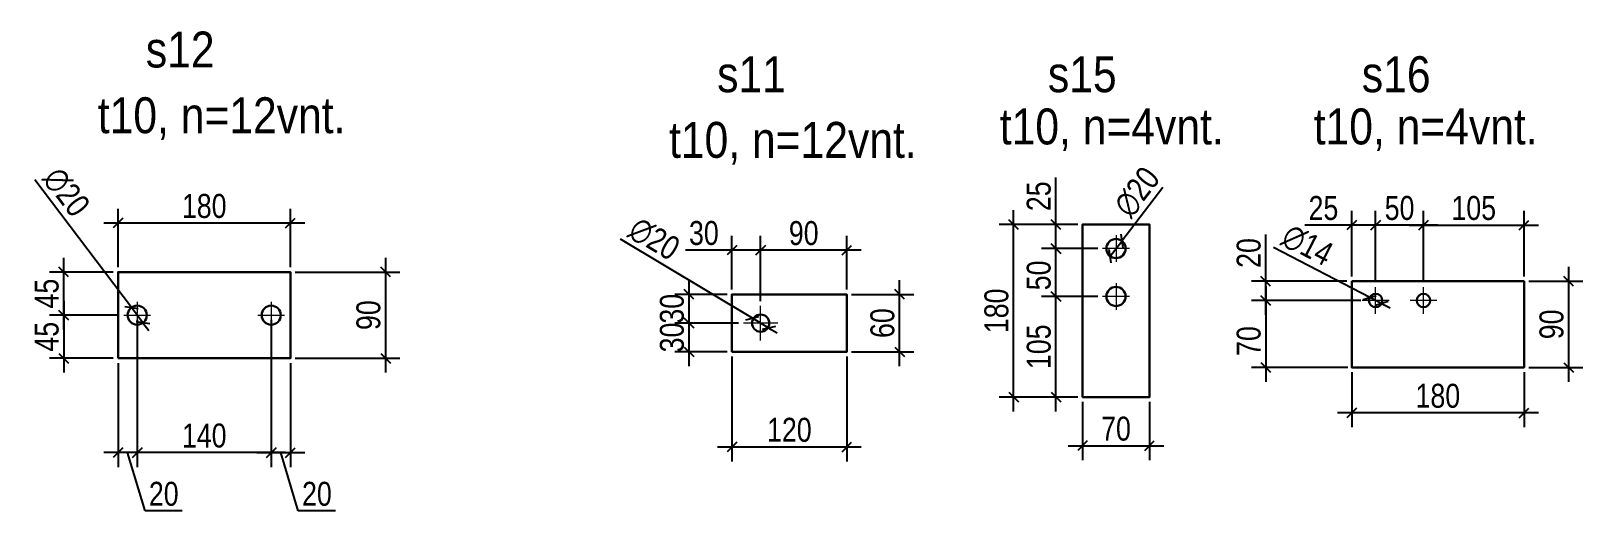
# Model space of a CAD drawing. Header units: inches. Extents: x 410 to 14125, y -819 to 571.
# Drawn here: x 12504 to 14125, y 50 to 551 of the extents above; entities that cross this region are included whole.
import ezdxf

# ---------------------------------------------------------------- set-up
doc = ezdxf.new("R2010")
doc.units = ezdxf.units.IN
doc.header["$MEASUREMENT"] = 0
doc.linetypes.add('XKITLINE00', pattern=[0])
for name, color, linetype, lineweight in [('Bolt', 3, 'Continuous', 0), ('dim 1', 7, 'Continuous', 9), ('Part mark', 250, 'Continuous', 0)]:
    doc.layers.add(name, color=color, linetype=linetype, lineweight=lineweight)
doc.styles.add('arial', font='arial.ttf')
doc.styles.add('ISOPEUR', font='arial.ttf', dxfattribs={"width": 0.8})
doc.dimstyles.new('1-20', dxfattribs={"dimscale": 20, "dimtxt": 2.5, "dimasz": 1, "dimexe": 1.5, "dimexo": 0.5, "dimgap": 0.5, "dimtad": 1, "dimdec": 0, "dimrnd": 1, "dimtxsty": 'ISOPEUR', "dimblk": 'OBLIQUE', "dimcen": 2.5, "dimdle": 1.5, "dimadec": 0, "dimazin": 0, "dimtfac": 1, "dimtdec": 0, "dimtmove": 0, "dimatfit": 3, "dimldrblk": 'DOTSMALL', "dimfxl": 1, "dimarcsym": 0})

# ---------------------------------------------------------------- blocks, each defined once
blk = doc.blocks.new('_Oblique')
at = {"color": 0, "linetype": 'ByBlock', "lineweight": -2}
blk.add_line((-0.5, -0.5), (0.5, 0.5), dxfattribs=at)
blk = doc.blocks.new('*D321')
at = {"color": 0, "lineweight": -2}
for p, q in [((12595, 304.1), (12595, 365.2)), ((12775, 304.1), (12775, 365.2)), ((12790, 350.2), (12580, 350.2))]:
    blk.add_line(p, q, dxfattribs=at)
at = {"layer": 'Defpoints', "color": 0}
for p in [(12595, 350.2), (12595, 299.1), (12775, 299.1)]:
    blk.add_point(p, dxfattribs=at)
at = {"color": 0, "linetype": 'ByBlock', "lineweight": -2, "xscale": 10, "yscale": 10, "zscale": 10, "rotation": 180}
blk.add_blockref('_Oblique', (12595, 350.2), dxfattribs=at)
at = {"color": 0, "linetype": 'ByBlock', "lineweight": -2, "xscale": 10, "yscale": 10, "zscale": 10}
blk.add_blockref('_Oblique', (12775, 350.2), dxfattribs=at)
at = {"color": 0, "lineweight": 5, "insert": (12685, 367.9), "char_height": 25, "attachment_point": 5, "style": 'ISOPEUR'}
blk.add_mtext('180', dxfattribs=at)
blk = doc.blocks.new('_DotSmall')
at = {"color": 0, "linetype": 'ByBlock', "const_width": 0.5}
blk.add_lwpolyline([(-0.0625, 0, 1), (0.0625, 0, 1)], format="xyb", close=True, dxfattribs=at)
blk = doc.blocks.new('*D322')
at = {"color": 0, "lineweight": -2}
for p, q in [((12615, 249.1), (12615, 95.6)), ((12755, 249.1), (12755, 95.6)), ((12770, 110.6), (12600, 110.6))]:
    blk.add_line(p, q, dxfattribs=at)
at = {"layer": 'Defpoints', "color": 0}
for p in [(12615, 254.1), (12755, 254.1), (12615, 110.6)]:
    blk.add_point(p, dxfattribs=at)
at = {"color": 0, "linetype": 'ByBlock', "lineweight": -2, "xscale": 10, "yscale": 10, "zscale": 10, "rotation": 180}
blk.add_blockref('_Oblique', (12615, 110.6), dxfattribs=at)
at = {"color": 0, "linetype": 'ByBlock', "lineweight": -2, "xscale": 10, "yscale": 10, "zscale": 10}
blk.add_blockref('_Oblique', (12755, 110.6), dxfattribs=at)
at = {"color": 0, "lineweight": 5, "insert": (12685, 128.3), "char_height": 25, "attachment_point": 5, "style": 'ISOPEUR'}
blk.add_mtext('140', dxfattribs=at)
blk = doc.blocks.new('*D323')
at = {"color": 0, "lineweight": -2}
for p, q in [((12874.4, 314.1), (12874.4, 194.1)), ((12780, 299.1), (12889.4, 299.1)), ((12780, 209.1), (12889.4, 209.1))]:
    blk.add_line(p, q, dxfattribs=at)
at = {"layer": 'Defpoints', "color": 0}
for p in [(12775, 299.1), (12775, 209.1), (12874.4, 209.1)]:
    blk.add_point(p, dxfattribs=at)
at = {"color": 0, "linetype": 'ByBlock', "lineweight": -2, "xscale": 10, "yscale": 10, "zscale": 10}
for p, rotation in [((12874.4, 299.1), 90), ((12874.4, 209.1), 270)]:
    blk.add_blockref('_Oblique', p, dxfattribs=dict(at, rotation=rotation))
at = {"color": 0, "lineweight": 5, "insert": (12856.6, 254.1), "char_height": 25, "attachment_point": 5, "rotation": 90, "style": 'ISOPEUR'}
blk.add_mtext('90', dxfattribs=at)
blk = doc.blocks.new('*D324')
at = {"color": 0, "lineweight": -2}
for p, q in [((12608.9, 262.1), (12508, 395.4)), ((12621, 246.1), (12608.9, 262.1)), ((12621, 246.1), (12627, 238.2))]:
    blk.add_line(p, q, dxfattribs=at)
at = {"layer": 'Defpoints', "color": 0}
for p in [(12608.9, 262.1), (12621, 246.1)]:
    blk.add_point(p, dxfattribs=at)
at = {"color": 0, "linetype": 'ByBlock', "lineweight": -2, "xscale": 10, "yscale": 10, "zscale": 10}
for p, rotation in [((12608.9, 262.1), 307.1436207427624), ((12621, 246.1), 127.1436207427625)]:
    blk.add_blockref('_Oblique', p, dxfattribs=dict(at, rotation=rotation))
at = {"color": 0, "lineweight": 5, "insert": (12540.9, 382.5), "char_height": 25, "attachment_point": 5, "rotation": 307.1436, "style": 'ISOPEUR'}
blk.add_mtext('∅20', dxfattribs=at)
blk = doc.blocks.new('*D325')
at = {"color": 0, "lineweight": -2}
for p, q in [((12538.2, 269.1), (12538.2, 194.1)), ((12596, 254.1), (12523.2, 254.1)), ((12590, 209.1), (12523.2, 209.1))]:
    blk.add_line(p, q, dxfattribs=at)
at = {"layer": 'Defpoints', "color": 0}
for p in [(12601, 254.1), (12538.2, 209.1), (12595, 209.1)]:
    blk.add_point(p, dxfattribs=at)
at = {"color": 0, "linetype": 'ByBlock', "lineweight": -2, "xscale": 10, "yscale": 10, "zscale": 10}
for p, rotation in [((12538.2, 254.1), 90), ((12538.2, 209.1), 270)]:
    blk.add_blockref('_Oblique', p, dxfattribs=dict(at, rotation=rotation))
at = {"color": 0, "lineweight": 5, "insert": (12520.5, 231.6), "char_height": 25, "attachment_point": 5, "rotation": 90, "style": 'ISOPEUR'}
blk.add_mtext('45', dxfattribs=at)
blk = doc.blocks.new('*D326')
at = {"color": 0, "lineweight": -2}
for p, q in [((13257.6, 250.9), (13119.7, 333.3)), ((13274.8, 240.7), (13257.6, 250.9)), ((13274.8, 240.7), (13283.4, 235.5))]:
    blk.add_line(p, q, dxfattribs=at)
at = {"layer": 'Defpoints', "color": 0}
for p in [(13257.6, 250.9), (13274.8, 240.7)]:
    blk.add_point(p, dxfattribs=at)
at = {"color": 0, "linetype": 'ByBlock', "lineweight": -2, "xscale": 10, "yscale": 10, "zscale": 10}
for p, rotation in [((13257.6, 250.9), 329.154465022602), ((13274.8, 240.7), 149.1544650226019)]:
    blk.add_blockref('_Oblique', p, dxfattribs=dict(at, rotation=rotation))
at = {"color": 0, "lineweight": 5, "insert": (13155, 333.7), "char_height": 25, "attachment_point": 5, "rotation": 329.1545, "style": 'ISOPEUR'}
blk.add_mtext('∅20', dxfattribs=at)
blk = doc.blocks.new('*D327')
at = {"color": 0, "lineweight": -2}
for p, q in [((12755, 249.1), (12755, 95.6)), ((12775, 204.1), (12775, 95.6)), ((12740, 110.6), (12790, 110.6)), ((12783.2, 49.8), (12765, 110.6)), ((12822.1, 49.8), (12783.2, 49.8))]:
    blk.add_line(p, q, dxfattribs=at)
at = {"layer": 'Defpoints', "color": 0}
for p in [(12755, 254.1), (12775, 209.1), (12775, 110.6)]:
    blk.add_point(p, dxfattribs=at)
at = {"color": 0, "linetype": 'ByBlock', "lineweight": -2, "xscale": 10, "yscale": 10, "zscale": 10, "rotation": 180}
blk.add_blockref('_Oblique', (12755, 110.6), dxfattribs=at)
at = {"color": 0, "linetype": 'ByBlock', "lineweight": -2, "xscale": 10, "yscale": 10, "zscale": 10}
blk.add_blockref('_Oblique', (12775, 110.6), dxfattribs=at)
at = {"color": 0, "lineweight": 5, "insert": (12802.7, 67.5), "char_height": 25, "attachment_point": 5, "style": 'ISOPEUR'}
blk.add_mtext('20', dxfattribs=at)
blk = doc.blocks.new('*D328')
at = {"color": 0, "lineweight": -2}
for p, q in [((12595, 204.1), (12595, 95.6)), ((12615, 187.6), (12615, 95.6)), ((12630, 110.6), (12580, 110.6)), ((12623.2, 49.8), (12605, 110.6)), ((12662.1, 49.8), (12623.2, 49.8))]:
    blk.add_line(p, q, dxfattribs=at)
at = {"layer": 'Defpoints', "color": 0}
for p in [(12595, 209.1), (12615, 192.6), (12595, 110.6)]:
    blk.add_point(p, dxfattribs=at)
at = {"color": 0, "linetype": 'ByBlock', "lineweight": -2, "xscale": 10, "yscale": 10, "zscale": 10, "rotation": 180}
blk.add_blockref('_Oblique', (12595, 110.6), dxfattribs=at)
at = {"color": 0, "linetype": 'ByBlock', "lineweight": -2, "xscale": 10, "yscale": 10, "zscale": 10}
blk.add_blockref('_Oblique', (12615, 110.6), dxfattribs=at)
at = {"color": 0, "lineweight": 5, "insert": (12642.7, 67.5), "char_height": 25, "attachment_point": 5, "style": 'ISOPEUR'}
blk.add_mtext('20', dxfattribs=at)
blk = doc.blocks.new('*D329')
at = {"color": 0, "lineweight": -2}
for p, q in [((12538.2, 239.1), (12538.2, 314.1)), ((12590, 299.1), (12523.2, 299.1)), ((12596, 254.1), (12523.2, 254.1))]:
    blk.add_line(p, q, dxfattribs=at)
at = {"layer": 'Defpoints', "color": 0}
for p in [(12538.2, 299.1), (12595, 299.1), (12601, 254.1)]:
    blk.add_point(p, dxfattribs=at)
at = {"color": 0, "linetype": 'ByBlock', "lineweight": -2, "xscale": 10, "yscale": 10, "zscale": 10}
for p, rotation in [((12538.2, 299.1), 90), ((12538.2, 254.1), 270)]:
    blk.add_blockref('_Oblique', p, dxfattribs=dict(at, rotation=rotation))
at = {"color": 0, "lineweight": 5, "insert": (12520.5, 276.6), "char_height": 25, "attachment_point": 5, "rotation": 90, "style": 'ISOPEUR'}
blk.add_mtext('45', dxfattribs=at)
blk = doc.blocks.new('*D330')
at = {"color": 0, "lineweight": -2}
for p, q in [((13236.2, 210.8), (13236.2, 101.5)), ((13356.2, 210.8), (13356.2, 101.5)), ((13371.2, 116.5), (13221.2, 116.5))]:
    blk.add_line(p, q, dxfattribs=at)
at = {"layer": 'Defpoints', "color": 0}
for p in [(13236.2, 215.8), (13356.2, 215.8), (13236.2, 116.5)]:
    blk.add_point(p, dxfattribs=at)
at = {"color": 0, "linetype": 'ByBlock', "lineweight": -2, "xscale": 10, "yscale": 10, "zscale": 10, "rotation": 180}
blk.add_blockref('_Oblique', (13236.2, 116.5), dxfattribs=at)
at = {"color": 0, "linetype": 'ByBlock', "lineweight": -2, "xscale": 10, "yscale": 10, "zscale": 10}
blk.add_blockref('_Oblique', (13356.2, 116.5), dxfattribs=at)
at = {"color": 0, "lineweight": 5, "insert": (13296.2, 134.3), "char_height": 25, "attachment_point": 5, "style": 'ISOPEUR'}
blk.add_mtext('120', dxfattribs=at)
blk = doc.blocks.new('*D331')
at = {"color": 0, "lineweight": -2}
for p, q in [((13361.2, 275.8), (13426.3, 275.8)), ((13411.3, 200.8), (13411.3, 290.8)), ((13361.2, 215.8), (13426.3, 215.8))]:
    blk.add_line(p, q, dxfattribs=at)
at = {"layer": 'Defpoints', "color": 0}
for p in [(13356.2, 275.8), (13411.3, 275.8), (13356.2, 215.8)]:
    blk.add_point(p, dxfattribs=at)
at = {"color": 0, "linetype": 'ByBlock', "lineweight": -2, "xscale": 10, "yscale": 10, "zscale": 10}
for p, rotation in [((13411.3, 275.8), 90), ((13411.3, 215.8), 270)]:
    blk.add_blockref('_Oblique', p, dxfattribs=dict(at, rotation=rotation))
at = {"color": 0, "lineweight": 5, "insert": (13393.5, 245.8), "char_height": 25, "attachment_point": 5, "rotation": 90, "style": 'ISOPEUR'}
blk.add_mtext('60', dxfattribs=at)
blk = doc.blocks.new('*D332')
at = {"color": 0, "lineweight": -2}
for p, q in [((13266.2, 268.8), (13266.2, 336.9)), ((13356.2, 280.8), (13356.2, 336.9)), ((13371.2, 321.9), (13251.2, 321.9))]:
    blk.add_line(p, q, dxfattribs=at)
at = {"layer": 'Defpoints', "color": 0}
for p in [(13266.2, 321.9), (13356.2, 275.8), (13266.2, 263.8)]:
    blk.add_point(p, dxfattribs=at)
at = {"color": 0, "linetype": 'ByBlock', "lineweight": -2, "xscale": 10, "yscale": 10, "zscale": 10, "rotation": 180}
blk.add_blockref('_Oblique', (13266.2, 321.9), dxfattribs=at)
at = {"color": 0, "linetype": 'ByBlock', "lineweight": -2, "xscale": 10, "yscale": 10, "zscale": 10}
blk.add_blockref('_Oblique', (13356.2, 321.9), dxfattribs=at)
at = {"color": 0, "lineweight": 5, "insert": (13311.2, 339.6), "char_height": 25, "attachment_point": 5, "style": 'ISOPEUR'}
blk.add_mtext('90', dxfattribs=at)
blk = doc.blocks.new('*D333')
at = {"color": 0, "lineweight": -2}
for p, q in [((13236.2, 280.8), (13236.2, 336.9)), ((13266.2, 280.8), (13266.2, 336.9)), ((13236.2, 321.9), (13187.6, 321.9)), ((13281.2, 321.9), (13236.2, 321.9))]:
    blk.add_line(p, q, dxfattribs=at)
at = {"layer": 'Defpoints', "color": 0}
for p in [(13236.2, 321.9), (13236.2, 275.8), (13266.2, 275.8)]:
    blk.add_point(p, dxfattribs=at)
at = {"color": 0, "linetype": 'ByBlock', "lineweight": -2, "xscale": 10, "yscale": 10, "zscale": 10, "rotation": 180}
blk.add_blockref('_Oblique', (13236.2, 321.9), dxfattribs=at)
at = {"color": 0, "linetype": 'ByBlock', "lineweight": -2, "xscale": 10, "yscale": 10, "zscale": 10}
blk.add_blockref('_Oblique', (13266.2, 321.9), dxfattribs=at)
at = {"color": 0, "lineweight": 5, "insert": (13206.9, 339.7), "char_height": 25, "attachment_point": 5, "style": 'ISOPEUR'}
blk.add_mtext('30', dxfattribs=at)
blk = doc.blocks.new('*D334')
at = {"color": 0, "lineweight": -2}
for p, q in [((13191.4, 200.8), (13191.4, 260.8)), ((13243.2, 245.8), (13176.4, 245.8)), ((13231.2, 215.8), (13176.4, 215.8))]:
    blk.add_line(p, q, dxfattribs=at)
at = {"layer": 'Defpoints', "color": 0}
for p in [(13191.4, 245.8), (13248.2, 245.8), (13236.2, 215.8)]:
    blk.add_point(p, dxfattribs=at)
at = {"color": 0, "linetype": 'ByBlock', "lineweight": -2, "xscale": 10, "yscale": 10, "zscale": 10}
for p, rotation in [((13191.4, 245.8), 90), ((13191.4, 215.8), 270)]:
    blk.add_blockref('_Oblique', p, dxfattribs=dict(at, rotation=rotation))
at = {"color": 0, "lineweight": 5, "insert": (13173.6, 230.8), "char_height": 25, "attachment_point": 5, "rotation": 90, "style": 'ISOPEUR'}
blk.add_mtext('30', dxfattribs=at)
blk = doc.blocks.new('*D335')
at = {"color": 0, "lineweight": -2}
for p, q in [((13231.2, 275.8), (13176.4, 275.8)), ((13191.4, 230.8), (13191.4, 290.8)), ((13243.2, 245.8), (13176.4, 245.8))]:
    blk.add_line(p, q, dxfattribs=at)
at = {"layer": 'Defpoints', "color": 0}
for p in [(13191.4, 275.8), (13236.2, 275.8), (13248.2, 245.8)]:
    blk.add_point(p, dxfattribs=at)
at = {"color": 0, "linetype": 'ByBlock', "lineweight": -2, "xscale": 10, "yscale": 10, "zscale": 10}
for p, rotation in [((13191.4, 275.8), 90), ((13191.4, 245.8), 270)]:
    blk.add_blockref('_Oblique', p, dxfattribs=dict(at, rotation=rotation))
at = {"color": 0, "lineweight": 5, "insert": (13173.6, 260.8), "char_height": 25, "attachment_point": 5, "rotation": 90, "style": 'ISOPEUR'}
blk.add_mtext('30', dxfattribs=at)
blk = doc.blocks.new('*D396')
at = {"color": 0, "lineweight": -2}
for p, q in [((13602.4, 163.6), (13602.4, 102.8)), ((13672.4, 163.6), (13672.4, 102.8)), ((13587.4, 117.8), (13687.4, 117.8))]:
    blk.add_line(p, q, dxfattribs=at)
at = {"layer": 'Defpoints', "color": 0}
for p in [(13602.4, 168.6), (13672.4, 168.6), (13672.4, 117.8)]:
    blk.add_point(p, dxfattribs=at)
at = {"color": 0, "linetype": 'ByBlock', "lineweight": -2, "xscale": 10, "yscale": 10, "zscale": 10, "rotation": 180}
blk.add_blockref('_Oblique', (13602.4, 117.8), dxfattribs=at)
at = {"color": 0, "linetype": 'ByBlock', "lineweight": -2, "xscale": 10, "yscale": 10, "zscale": 10}
blk.add_blockref('_Oblique', (13672.4, 117.8), dxfattribs=at)
at = {"color": 0, "lineweight": 5, "insert": (13637.4, 135.5), "char_height": 25, "attachment_point": 5, "style": 'ISOPEUR'}
blk.add_mtext('70', dxfattribs=at)
blk = doc.blocks.new('*D397')
at = {"color": 0, "lineweight": -2}
for p, q in [((13530.4, 153.6), (13530.4, 363.6)), ((13597.4, 348.6), (13515.4, 348.6)), ((13597.4, 168.6), (13515.4, 168.6))]:
    blk.add_line(p, q, dxfattribs=at)
at = {"layer": 'Defpoints', "color": 0}
for p in [(13530.4, 348.6), (13602.4, 348.6), (13602.4, 168.6)]:
    blk.add_point(p, dxfattribs=at)
at = {"color": 0, "linetype": 'ByBlock', "lineweight": -2, "xscale": 10, "yscale": 10, "zscale": 10}
for p, rotation in [((13530.4, 348.6), 90), ((13530.4, 168.6), 270)]:
    blk.add_blockref('_Oblique', p, dxfattribs=dict(at, rotation=rotation))
at = {"color": 0, "lineweight": 5, "insert": (13512.6, 258.6), "char_height": 25, "attachment_point": 5, "rotation": 90, "style": 'ISOPEUR'}
blk.add_mtext('180', dxfattribs=at)
blk = doc.blocks.new('*D398')
at = {"color": 0, "lineweight": -2}
for p, q in [((13574.6, 153.6), (13574.6, 288.6)), ((13618.4, 273.6), (13559.6, 273.6)), ((13597.4, 168.6), (13559.6, 168.6))]:
    blk.add_line(p, q, dxfattribs=at)
at = {"layer": 'Defpoints', "color": 0}
for p in [(13574.6, 273.6), (13623.4, 273.6), (13602.4, 168.6)]:
    blk.add_point(p, dxfattribs=at)
at = {"color": 0, "linetype": 'ByBlock', "lineweight": -2, "xscale": 10, "yscale": 10, "zscale": 10}
for p, rotation in [((13574.6, 273.6), 90), ((13574.6, 168.6), 270)]:
    blk.add_blockref('_Oblique', p, dxfattribs=dict(at, rotation=rotation))
at = {"color": 0, "lineweight": 5, "insert": (13556.8, 221.1), "char_height": 25, "attachment_point": 5, "rotation": 90, "style": 'ISOPEUR'}
blk.add_mtext('105', dxfattribs=at)
blk = doc.blocks.new('*D399')
at = {"color": 0, "lineweight": -2}
for p, q in [((13574.6, 258.6), (13574.6, 338.6)), ((13618.4, 323.6), (13559.6, 323.6)), ((13608.4, 273.6), (13559.6, 273.6))]:
    blk.add_line(p, q, dxfattribs=at)
at = {"layer": 'Defpoints', "color": 0}
for p in [(13574.6, 323.6), (13623.4, 323.6), (13613.4, 273.6)]:
    blk.add_point(p, dxfattribs=at)
at = {"color": 0, "linetype": 'ByBlock', "lineweight": -2, "xscale": 10, "yscale": 10, "zscale": 10}
for p, rotation in [((13574.6, 323.6), 90), ((13574.6, 273.6), 270)]:
    blk.add_blockref('_Oblique', p, dxfattribs=dict(at, rotation=rotation))
at = {"color": 0, "lineweight": 5, "insert": (13556.8, 295.6), "char_height": 25, "attachment_point": 5, "rotation": 90, "style": 'ISOPEUR'}
blk.add_mtext('50', dxfattribs=at)
blk = doc.blocks.new('*D400')
at = {"color": 0, "lineweight": -2}
for p, q in [((13574.6, 348.6), (13574.6, 397.8)), ((13597.4, 348.6), (13559.6, 348.6)), ((13574.6, 308.6), (13574.6, 348.6)), ((13618.4, 323.6), (13559.6, 323.6))]:
    blk.add_line(p, q, dxfattribs=at)
at = {"layer": 'Defpoints', "color": 0}
for p in [(13574.6, 348.6), (13602.4, 348.6), (13623.4, 323.6)]:
    blk.add_point(p, dxfattribs=at)
at = {"color": 0, "linetype": 'ByBlock', "lineweight": -2, "xscale": 10, "yscale": 10, "zscale": 10}
for p, rotation in [((13574.6, 348.6), 90), ((13574.6, 323.6), 270)]:
    blk.add_blockref('_Oblique', p, dxfattribs=dict(at, rotation=rotation))
at = {"color": 0, "lineweight": 5, "insert": (13556.8, 378.2), "char_height": 25, "attachment_point": 5, "rotation": 90, "style": 'ISOPEUR'}
blk.add_mtext('25', dxfattribs=at)
blk = doc.blocks.new('*D401')
at = {"color": 0, "lineweight": -2}
for p in [(13686.4, 387.3), (13631.3, 315.7)]:
    blk.add_line(p, (13643.5, 331.5), dxfattribs=at)
at = {"layer": 'Defpoints', "color": 0}
for p in [(13643.5, 331.5), (13631.3, 315.7)]:
    blk.add_point(p, dxfattribs=at)
at = {"color": 0, "linetype": 'ByBlock', "lineweight": -2, "xscale": 10, "yscale": 10, "zscale": 10}
for p, rotation in [((13643.5, 331.5), 232.4823282439295), ((13631.3, 315.7), 52.48232824392945)]:
    blk.add_blockref('_Oblique', p, dxfattribs=dict(at, rotation=rotation))
at = {"color": 0, "lineweight": 5, "insert": (13659.4, 382.6), "char_height": 25, "attachment_point": 5, "rotation": 52.4823, "style": 'ISOPEUR'}
blk.add_mtext('∅20', dxfattribs=at)
blk = doc.blocks.new('*D410')
at = {"color": 0, "lineweight": -2}
for p, q in [((13908.6, 288.4), (13908.6, 363)), ((13958.6, 288.4), (13958.6, 363)), ((13973.6, 348), (13893.6, 348))]:
    blk.add_line(p, q, dxfattribs=at)
at = {"layer": 'Defpoints', "color": 0}
for p in [(13908.6, 348), (13908.6, 283.4), (13958.6, 283.4)]:
    blk.add_point(p, dxfattribs=at)
at = {"color": 0, "linetype": 'ByBlock', "lineweight": -2, "xscale": 10, "yscale": 10, "zscale": 10, "rotation": 180}
blk.add_blockref('_Oblique', (13908.6, 348), dxfattribs=at)
at = {"color": 0, "linetype": 'ByBlock', "lineweight": -2, "xscale": 10, "yscale": 10, "zscale": 10}
blk.add_blockref('_Oblique', (13958.6, 348), dxfattribs=at)
at = {"color": 0, "lineweight": 5, "insert": (13933.6, 365.8), "char_height": 25, "attachment_point": 5, "style": 'ISOPEUR'}
blk.add_mtext('50', dxfattribs=at)
blk = doc.blocks.new('*D411')
at = {"color": 0, "lineweight": -2}
for p, q in [((13793.8, 284.4), (13793.8, 184.6)), ((13893, 269.4), (13778.8, 269.4)), ((13879.6, 199.6), (13778.8, 199.6))]:
    blk.add_line(p, q, dxfattribs=at)
at = {"layer": 'Defpoints', "color": 0}
for p in [(13898, 269.4), (13793.8, 199.6), (13884.6, 199.6)]:
    blk.add_point(p, dxfattribs=at)
at = {"color": 0, "linetype": 'ByBlock', "lineweight": -2, "xscale": 10, "yscale": 10, "zscale": 10}
for p, rotation in [((13793.8, 269.4), 90), ((13793.8, 199.6), 270)]:
    blk.add_blockref('_Oblique', p, dxfattribs=dict(at, rotation=rotation))
at = {"color": 0, "lineweight": 5, "insert": (13776.1, 227.1), "char_height": 25, "attachment_point": 5, "rotation": 90, "style": 'ISOPEUR'}
blk.add_mtext('70', dxfattribs=at)
blk = doc.blocks.new('*D412')
at = {"color": 0, "lineweight": -2}
for p, q in [((13793.8, 289.5), (13793.8, 338.4)), ((13878.6, 289.5), (13778.8, 289.5)), ((13793.8, 254.4), (13793.8, 289.5)), ((13878.6, 269.4), (13778.8, 269.4))]:
    blk.add_line(p, q, dxfattribs=at)
at = {"layer": 'Defpoints', "color": 0}
for p in [(13793.8, 289.5), (13883.6, 289.5), (13883.6, 269.4)]:
    blk.add_point(p, dxfattribs=at)
at = {"color": 0, "linetype": 'ByBlock', "lineweight": -2, "xscale": 10, "yscale": 10, "zscale": 10}
for p, rotation in [((13793.8, 289.5), 90), ((13793.8, 269.4), 270)]:
    blk.add_blockref('_Oblique', p, dxfattribs=dict(at, rotation=rotation))
at = {"color": 0, "lineweight": 5, "insert": (13776.1, 319), "char_height": 25, "attachment_point": 5, "rotation": 90, "style": 'ISOPEUR'}
blk.add_mtext('20', dxfattribs=at)
blk = doc.blocks.new('*D413')
at = {"color": 0, "lineweight": -2}
for p, q in [((13883.6, 294.5), (13883.6, 363)), ((13908.6, 294.5), (13908.6, 363)), ((13883.6, 348), (13834.5, 348)), ((13923.6, 348), (13883.6, 348))]:
    blk.add_line(p, q, dxfattribs=at)
at = {"layer": 'Defpoints', "color": 0}
for p in [(13883.6, 348), (13883.6, 289.5), (13908.6, 289.5)]:
    blk.add_point(p, dxfattribs=at)
at = {"color": 0, "linetype": 'ByBlock', "lineweight": -2, "xscale": 10, "yscale": 10, "zscale": 10, "rotation": 180}
blk.add_blockref('_Oblique', (13883.6, 348), dxfattribs=at)
at = {"color": 0, "linetype": 'ByBlock', "lineweight": -2, "xscale": 10, "yscale": 10, "zscale": 10}
blk.add_blockref('_Oblique', (13908.6, 348), dxfattribs=at)
at = {"color": 0, "lineweight": 5, "insert": (13854.1, 365.8), "char_height": 25, "attachment_point": 5, "style": 'ISOPEUR'}
blk.add_mtext('25', dxfattribs=at)
blk = doc.blocks.new('*D414')
at = {"color": 0, "lineweight": -2}
for p, q in [((13958.6, 294.5), (13958.6, 363)), ((14063.6, 294.5), (14063.6, 363)), ((13943.6, 348), (14078.6, 348))]:
    blk.add_line(p, q, dxfattribs=at)
at = {"layer": 'Defpoints', "color": 0}
for p in [(14063.6, 348), (13958.6, 289.5), (14063.6, 289.5)]:
    blk.add_point(p, dxfattribs=at)
at = {"color": 0, "linetype": 'ByBlock', "lineweight": -2, "xscale": 10, "yscale": 10, "zscale": 10, "rotation": 180}
blk.add_blockref('_Oblique', (13958.6, 348), dxfattribs=at)
at = {"color": 0, "linetype": 'ByBlock', "lineweight": -2, "xscale": 10, "yscale": 10, "zscale": 10}
blk.add_blockref('_Oblique', (14063.6, 348), dxfattribs=at)
at = {"color": 0, "lineweight": 5, "insert": (14011.1, 365.8), "char_height": 25, "attachment_point": 5, "style": 'ISOPEUR'}
blk.add_mtext('105', dxfattribs=at)
blk = doc.blocks.new('*D415')
at = {"color": 0, "lineweight": -2}
for p, q in [((13902.4, 272.6), (13802, 324.6)), ((13914.8, 266.2), (13902.4, 272.6)), ((13914.8, 266.2), (13923.7, 261.6))]:
    blk.add_line(p, q, dxfattribs=at)
at = {"layer": 'Defpoints', "color": 0}
for p in [(13902.4, 272.6), (13914.8, 266.2)]:
    blk.add_point(p, dxfattribs=at)
at = {"color": 0, "linetype": 'ByBlock', "lineweight": -2, "xscale": 10, "yscale": 10, "zscale": 10}
for p, rotation in [((13902.4, 272.6), 332.6130476615975), ((13914.8, 266.2), 152.6130476615976)]:
    blk.add_blockref('_Oblique', p, dxfattribs=dict(at, rotation=rotation))
at = {"color": 0, "lineweight": 5, "insert": (13837.3, 327.1), "char_height": 25, "attachment_point": 5, "rotation": 332.613, "style": 'ISOPEUR'}
blk.add_mtext('∅14', dxfattribs=at)
blk = doc.blocks.new('*D416')
at = {"color": 0, "lineweight": -2}
for p, q in [((13883.6, 194.5), (13883.6, 137.1)), ((14063.6, 194.5), (14063.6, 137.1)), ((14078.6, 152.1), (13868.6, 152.1))]:
    blk.add_line(p, q, dxfattribs=at)
at = {"layer": 'Defpoints', "color": 0}
for p in [(13883.6, 199.5), (14063.6, 199.5), (13883.6, 152.1)]:
    blk.add_point(p, dxfattribs=at)
at = {"color": 0, "linetype": 'ByBlock', "lineweight": -2, "xscale": 10, "yscale": 10, "zscale": 10, "rotation": 180}
blk.add_blockref('_Oblique', (13883.6, 152.1), dxfattribs=at)
at = {"color": 0, "linetype": 'ByBlock', "lineweight": -2, "xscale": 10, "yscale": 10, "zscale": 10}
blk.add_blockref('_Oblique', (14063.6, 152.1), dxfattribs=at)
at = {"color": 0, "lineweight": 5, "insert": (13973.6, 169.8), "char_height": 25, "attachment_point": 5, "style": 'ISOPEUR'}
blk.add_mtext('180', dxfattribs=at)
blk = doc.blocks.new('*D417')
at = {"color": 0, "lineweight": -2}
for p, q in [((14110.2, 304.5), (14110.2, 184.5)), ((14068.6, 289.5), (14125.2, 289.5)), ((14068.6, 199.5), (14125.2, 199.5))]:
    blk.add_line(p, q, dxfattribs=at)
at = {"layer": 'Defpoints', "color": 0}
for p in [(14063.6, 289.5), (14063.6, 199.5), (14110.2, 199.5)]:
    blk.add_point(p, dxfattribs=at)
at = {"color": 0, "linetype": 'ByBlock', "lineweight": -2, "xscale": 10, "yscale": 10, "zscale": 10}
for p, rotation in [((14110.2, 289.5), 90), ((14110.2, 199.5), 270)]:
    blk.add_blockref('_Oblique', p, dxfattribs=dict(at, rotation=rotation))
at = {"color": 0, "lineweight": 5, "insert": (14092.4, 244.5), "char_height": 25, "attachment_point": 5, "rotation": 90, "style": 'ISOPEUR'}
blk.add_mtext('90', dxfattribs=at)

msp = doc.modelspace()

# ---------------------------------------------------------------- linework, layer by layer
at = {"layer": 'Bolt', "linetype": 'XKITLINE00', "lineweight": 5}
for p, q in [((13637.4, 337.6), (13637.4, 309.6)), ((13637.4, 337.6), (13637.4, 309.6)), ((13651.4, 323.6), (13623.4, 323.6)), ((13651.4, 323.6), (13623.4, 323.6)), ((13637.4, 287.6), (13637.4, 259.6)), ((13637.4, 287.6), (13637.4, 259.6)), ((13908.6, 255.4), (13908.6, 283.4)), ((13958.6, 255.4), (13958.6, 283.4)), ((13651.4, 273.6), (13623.4, 273.6)), ((13651.4, 273.6), (13623.4, 273.6)), ((13922.6, 269.4), (13894.6, 269.4)), ((13972.6, 269.4), (13944.6, 269.4))]:
    msp.add_line(p, q, dxfattribs=at)
at = {"layer": 'Bolt', "linetype": 'XKITLINE00', "lineweight": 0}
for p, q in [((12615, 268.1), (12615, 240.1)), ((12755, 268.1), (12755, 240.1)), ((13266.2, 227.8), (13266.2, 263.8)), ((12601, 254.1), (12629, 254.1)), ((12741, 254.1), (12769, 254.1)), ((13284.2, 245.8), (13248.2, 245.8))]:
    msp.add_line(p, q, dxfattribs=at)
for centre in [(13637.4, 323.6), (13637.4, 273.6)]:
    msp.add_circle(centre, 10, dxfattribs=at)
at = {"layer": 'dim 1', "lineweight": 30}
for p, q in [((12595, 209.1), (12595, 299.1)), ((12595, 299.1), (12775, 299.1)), ((12775, 209.1), (12775, 299.1)), ((12595, 209.1), (12775, 209.1))]:
    msp.add_line(p, q, dxfattribs=at)
for points in [[(13602.4, 168.6), (13672.4, 168.6), (13672.4, 348.6), (13602.4, 348.6)], [(12595, 209.1), (12775, 209.1), (12775, 299.1), (12595, 299.1)], [(13236.2, 215.8), (13356.2, 215.8), (13356.2, 275.8), (13236.2, 275.8)]]:
    msp.add_lwpolyline(points, close=True, dxfattribs=at)
at = {"layer": 'dim 1', "lineweight": 30, "elevation": 0}
msp.add_lwpolyline([(13883.6, 289.5), (13883.6, 199.5), (14063.6, 199.5), (14063.6, 289.5)], close=True, dxfattribs=at)
at = {"layer": 'dim 1', "lineweight": 30}
for centre, radius in [((13637.4, 323.6), 10), ((13637.4, 273.6), 10), ((13908.6, 269.4), 7), ((13958.6, 269.4), 7), ((12615, 254.1), 10), ((12755, 254.1), 10), ((13266.2, 245.8), 9)]:
    msp.add_circle(centre, radius, dxfattribs=at)

# ---------------------------------------------------------------- texts
at = {"layer": 'dim 1', "lineweight": 5, "style": 'arial', "width": 0.85}
for s, p in [('s12 ', (12624, 512.6)), ('s11 ', (13220.8, 486.8)), ('s15 ', (13566.3, 486.8)), ('s16 ', (13894.2, 486.8))]:
    msp.add_text(s, height=37.5, dxfattribs=at).set_placement(p)
at = {"layer": 'Part mark', "style": 'arial', "width": 0.85}
for s, p in [('t10, n=12vnt.', (12573.8, 444)), ('t10, n=4vnt.', (13516, 432.3)), ('t10, n=4vnt.', (13843.9, 432.3)), ('t10, n=12vnt.', (13170.5, 418.3))]:
    msp.add_text(s, height=37.5, dxfattribs=at).set_placement(p)

# ---------------------------------------------------------------- dimensions: what is measured, and where the dimension line sits
at = {"lineweight": 5}
for p1, p2, picture, middle in [((12621, 246.1), (12608.9, 262.1), '*D324', (12526.2, 371.3)), ((13274.8, 240.7), (13257.6, 250.9), '*D326', (13145.6, 317.8)), ((13914.8, 266.2), (13902.4, 272.6), '*D415', (13828.8, 310.8))]:
    dim = msp.add_diameter_dim_2p(p1=p1, p2=p2, dimstyle='1-20', override={"dimscale": 10, "dimtxsty": 'ISOPEUR', "dimldrblk": 'DotSmall'}, dxfattribs=at)
    dim.commit()
    dim.dimension.update_dxf_attribs({"geometry": picture, "text_midpoint": middle, "dimtype": 163})
dim = msp.add_diameter_dim_2p(p1=(13631.3, 315.7), p2=(13643.5, 331.5), dimstyle='1-20', override={"dimscale": 10, "dimtxsty": 'ISOPEUR', "dimldrblk": 'DotSmall'}, dxfattribs=at)
dim.commit()
dim.dimension.update_dxf_attribs({"geometry": '*D401', "text_midpoint": (13659.4, 382.6)})
for base, p1, p2, override, picture, middle in [((13574.6, 348.6), (13623.4, 323.6), (13602.4, 348.6), {"dimscale": 10, "dimtxsty": 'ISOPEUR', "dimldrblk": 'DotSmall'}, '*D400', (13556.8, 378.2)), ((13530.4, 348.6), (13602.4, 168.6), (13602.4, 348.6), {"dimscale": 10, "dimtxsty": 'ISOPEUR', "dimldrblk": 'DotSmall'}, '*D397', (13512.6, 258.6)), ((13793.8, 289.5), (13883.6, 269.4), (13883.6, 289.5), {"dimscale": 10, "dimtxsty": 'ISOPEUR', "dimldrblk": 'DotSmall'}, '*D412', (13776.1, 319)), ((12538.2, 299.1), (12601, 254.1), (12595, 299.1), {"dimscale": 10, "dimtmove": 1}, '*D329', (12520.5, 276.6)), ((12874.4, 209.1), (12775, 299.1), (12775, 209.1), {"dimscale": 10, "dimtxsty": 'ISOPEUR', "dimldrblk": 'DotSmall'}, '*D323', (12856.6, 254.1)), ((14110.2, 199.5), (14063.6, 289.5), (14063.6, 199.5), {"dimscale": 10, "dimtxsty": 'ISOPEUR', "dimldrblk": 'DotSmall'}, '*D417', (14092.4, 244.5)), ((13411.3, 275.8), (13356.2, 215.8), (13356.2, 275.8), {"dimscale": 10, "dimtxsty": 'ISOPEUR', "dimldrblk": 'DotSmall'}, '*D331', (13393.5, 245.8)), ((13574.6, 273.6), (13602.4, 168.6), (13623.4, 273.6), {"dimscale": 10, "dimtxsty": 'ISOPEUR', "dimldrblk": 'DotSmall'}, '*D398', (13556.8, 221.1)), ((12538.2, 209.1), (12601, 254.1), (12595, 209.1), {"dimscale": 10, "dimtxsty": 'ISOPEUR', "dimldrblk": 'DotSmall'}, '*D325', (12520.5, 231.6))]:
    dim = msp.add_linear_dim(base=base, p1=p1, p2=p2, angle=90, dimstyle='1-20', override=override, dxfattribs=at)
    dim.commit()
    dim.dimension.update_dxf_attribs({"geometry": picture, "text_midpoint": middle})
for base, p1, p2, override, picture, middle in [((12595, 350.2), (12775, 299.1), (12595, 299.1), {"dimscale": 10, "dimtxsty": 'ISOPEUR', "dimldrblk": 'DotSmall'}, '*D321', (12685, 367.9)), ((13883.6, 348), (13908.6, 289.5), (13883.6, 289.5), {"dimscale": 10, "dimtxsty": 'ISOPEUR', "dimldrblk": 'DotSmall'}, '*D413', (13854.1, 365.8)), ((13908.6, 348), (13958.6, 283.4), (13908.6, 283.4), {"dimscale": 10, "dimtxsty": 'ISOPEUR', "dimldrblk": 'DotSmall'}, '*D410', (13933.6, 365.8)), ((14063.6, 348), (13958.6, 289.5), (14063.6, 289.5), {"dimscale": 10, "dimtxsty": 'ISOPEUR', "dimldrblk": 'DotSmall'}, '*D414', (14011.1, 365.8)), ((13236.2, 321.9), (13266.2, 275.8), (13236.2, 275.8), {"dimscale": 10, "dimtxsty": 'ISOPEUR', "dimldrblk": 'DotSmall'}, '*D333', (13206.9, 339.7)), ((13266.2, 321.9), (13356.2, 275.8), (13266.2, 263.8), {"dimscale": 10, "dimtxsty": 'ISOPEUR', "dimldrblk": 'DotSmall'}, '*D332', (13311.2, 339.6)), ((12615, 110.6), (12755, 254.1), (12615, 254.1), {"dimscale": 10, "dimtxsty": 'ISOPEUR', "dimldrblk": 'DotSmall'}, '*D322', (12685, 128.3)), ((12775, 110.6), (12755, 254.1), (12775, 209.1), {"dimscale": 10, "dimtmove": 1}, '*D327', (12788.2, 67.5)), ((13236.2, 116.5), (13356.2, 215.8), (13236.2, 215.8), {"dimscale": 10, "dimtxsty": 'ISOPEUR', "dimldrblk": 'DotSmall'}, '*D330', (13296.2, 134.3)), ((12595, 110.6), (12615, 192.6), (12595, 209.1), {"dimscale": 10, "dimtmove": 1}, '*D328', (12628.2, 67.5)), ((13883.6, 152.1), (14063.6, 199.5), (13883.6, 199.5), {"dimscale": 10, "dimtxsty": 'ISOPEUR', "dimldrblk": 'DotSmall'}, '*D416', (13973.6, 169.8)), ((13672.4, 117.8), (13602.4, 168.6), (13672.4, 168.6), {"dimscale": 10, "dimtxsty": 'ISOPEUR', "dimldrblk": 'DotSmall'}, '*D396', (13637.4, 135.5))]:
    dim = msp.add_linear_dim(base=base, p1=p1, p2=p2, dimstyle='1-20', override=override, dxfattribs=at)
    dim.commit()
    dim.dimension.update_dxf_attribs({"geometry": picture, "text_midpoint": middle})
for base, p1, p2, picture, middle in [((13574.6, 323.6), (13613.4, 273.6), (13623.4, 323.6), '*D399', (13574.6, 295.6)), ((13191.4, 275.8), (13248.2, 245.8), (13236.2, 275.8), '*D335', (13191.4, 260.8)), ((13793.8, 199.6), (13898, 269.4), (13884.6, 199.6), '*D411', (13793.8, 227.1)), ((13191.4, 245.8), (13236.2, 215.8), (13248.2, 245.8), '*D334', (13191.4, 230.8))]:
    dim = msp.add_linear_dim(base=base, p1=p1, p2=p2, angle=90, dimstyle='1-20', override={"dimscale": 10, "dimtxsty": 'ISOPEUR', "dimldrblk": 'DotSmall'}, dxfattribs=at)
    dim.commit()
    dim.dimension.update_dxf_attribs({"geometry": picture, "text_midpoint": middle, "dimtype": 160})

doc.saveas('drawing.dxf')
